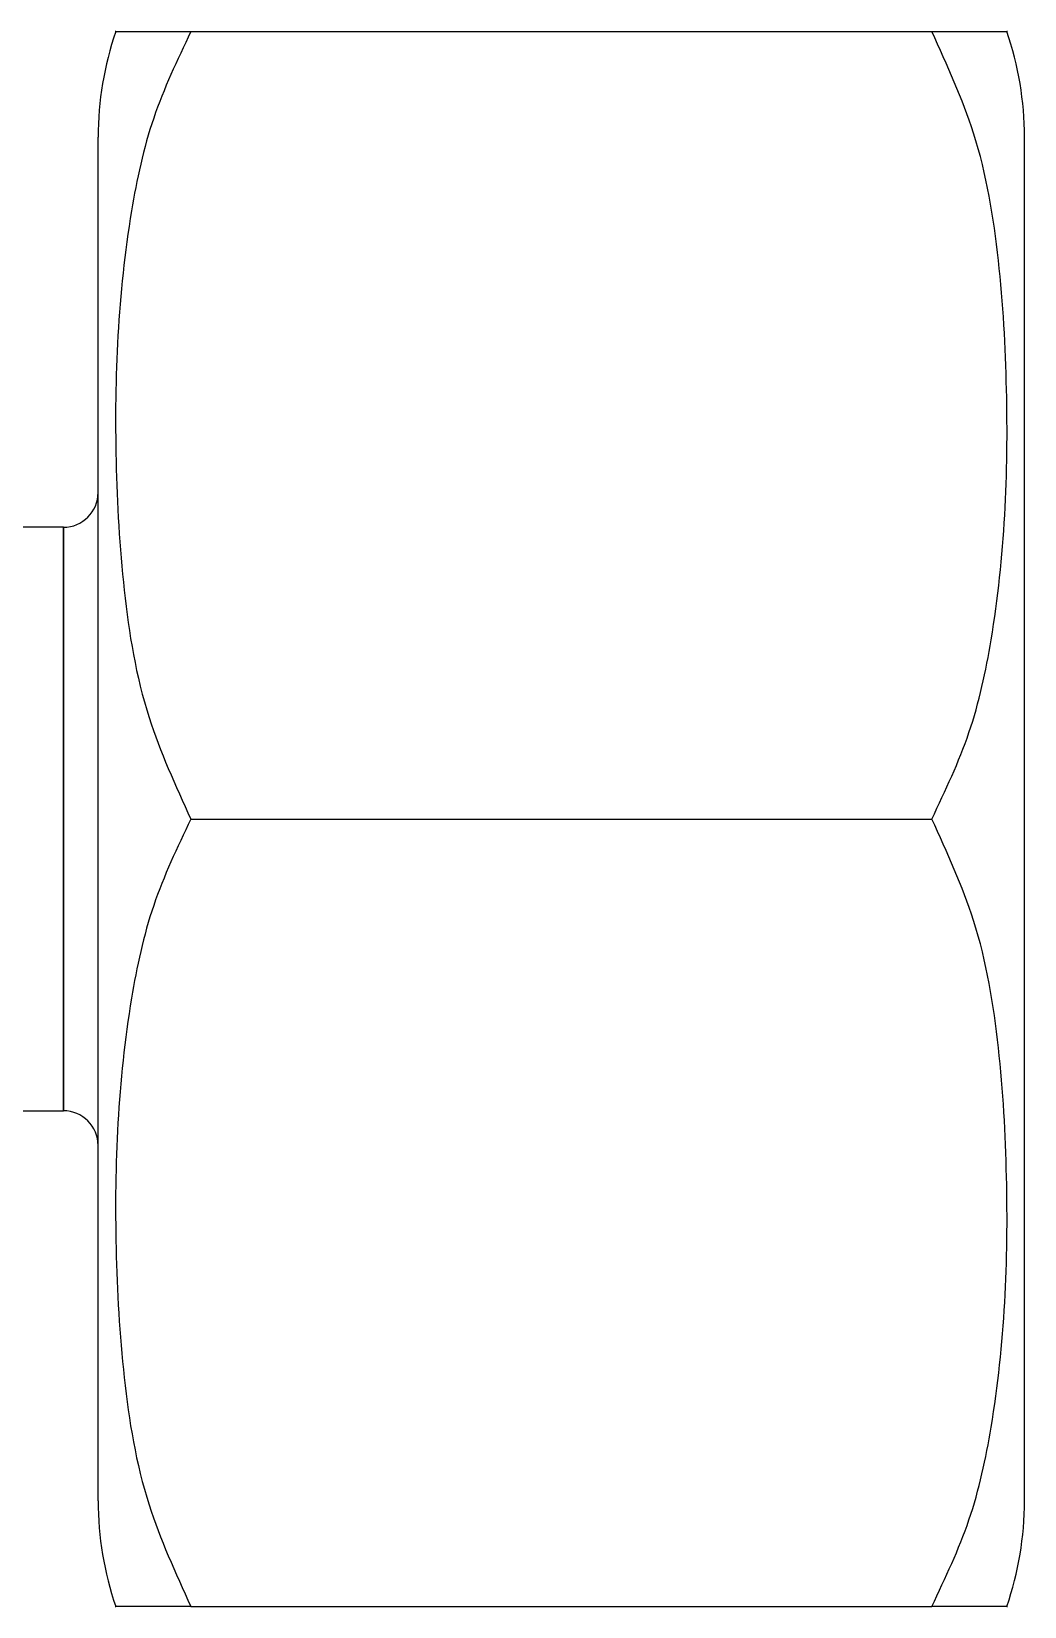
# Model space of a CAD drawing. Header units: metres. Extents: x 0 to 21025, y 0 to 14850.
# Drawn here: x 2350.13 to 2371.56, y 13167.68 to 13201.68 of the extents above; entities that cross this region are included whole.
import ezdxf

# ---------------------------------------------------------------- set-up
doc = ezdxf.new("R2010")
doc.units = ezdxf.units.M
doc.header["$LTSCALE"] = 25
doc.linetypes.add('HIDDEN2', pattern=[4.7625, 3.175, -1.5875])
doc.layers.add('SL4', color=4, linetype='Continuous')
doc.layers.add('ST1', color=7, linetype='HIDDEN2')

msp = doc.modelspace()

# ---------------------------------------------------------------- linework, layer by layer
at = {"layer": 'SL4'}
for p, q in [((2353.564, 13201.681), (2369.564, 13201.681)), ((2351.564, 13169.959), (2351.564, 13199.404)), ((2371.564, 13169.959), (2371.564, 13199.404)), ((2350.814, 13190.981), (2349.564, 13190.981)), ((2350.814, 13184.681), (2350.814, 13190.981)), ((2350.814, 13178.381), (2350.814, 13184.681)), ((2353.564, 13184.681), (2369.564, 13184.681)), ((2349.564, 13178.381), (2350.814, 13178.381)), ((2353.564, 13167.681), (2369.564, 13167.681))]:
    msp.add_line(p, q, dxfattribs=at)
for centre, radius, start, end in [((2358.585, 13199.404), 7.021, 161.0673, 180), ((2364.543, 13199.404), 7.021, 0, 18.9585), ((2350.814, 13191.731), 0.75, 270, 0), ((2350.814, 13177.631), 0.75, 0, 90), ((2358.585, 13169.959), 7.021, 180, 198.9585), ((2364.543, 13169.959), 7.021, 341.0673, 0)]:
    msp.add_arc(centre, radius, start, end, dxfattribs=at)
for points, knots in [([(2351.944, 13201.681), (2351.944, 13201.681), (2351.9, 13201.681), (2352.043, 13201.681), (2352.455, 13201.681), (2353.127, 13201.681), (2353.55, 13201.681), (2353.564, 13201.681)], [0, 0, 0, 0, 0.0000273, 0.3528362, 0.7093383, 0.9906291, 1, 1, 1, 1]), ([(2353.564, 13201.681), (2353.272, 13201.066), (2352.68, 13199.819), (2352.208, 13197.597), (2351.947, 13195.12), (2351.923, 13192.38), (2352.077, 13189.622), (2352.505, 13186.993), (2353.233, 13185.404), (2353.564, 13184.681)], [0, 0, 0, 0, 0.114678, 0.232485, 0.388423, 0.5445, 0.705441, 0.865997, 1, 1, 1, 1]), ([(2369.564, 13184.681), (2369.856, 13185.296), (2370.449, 13186.544), (2370.92, 13188.765), (2371.182, 13191.242), (2371.205, 13193.982), (2371.051, 13196.74), (2370.623, 13199.37), (2369.895, 13200.958), (2369.564, 13201.681)], [0, 0, 0, 0, 0.114678, 0.232485, 0.388423, 0.5445, 0.705441, 0.865997, 1, 1, 1, 1]), ([(2369.564, 13201.681), (2369.953, 13201.681), (2370.744, 13201.681), (2371.08, 13201.681), (2371.228, 13201.681), (2371.184, 13201.681), (2371.184, 13201.681)], [0, 0, 0, 0, 0.323914, 0.659619, 0.999695, 1, 1, 1, 1]), ([(2353.564, 13184.681), (2353.272, 13184.066), (2352.68, 13182.819), (2352.208, 13180.597), (2351.947, 13178.12), (2351.923, 13175.38), (2352.077, 13172.622), (2352.505, 13169.993), (2353.233, 13168.404), (2353.564, 13167.681)], [0, 0, 0, 0, 0.114678, 0.232485, 0.388423, 0.5445, 0.705441, 0.865997, 1, 1, 1, 1]), ([(2369.564, 13167.681), (2369.856, 13168.296), (2370.449, 13169.544), (2370.92, 13171.765), (2371.182, 13174.242), (2371.205, 13176.982), (2371.051, 13179.74), (2370.623, 13182.37), (2369.895, 13183.958), (2369.564, 13184.681)], [0, 0, 0, 0, 0.114678, 0.232485, 0.388423, 0.5445, 0.705441, 0.865997, 1, 1, 1, 1]), ([(2353.564, 13167.681), (2353.176, 13167.681), (2352.384, 13167.681), (2352.049, 13167.681), (2351.9, 13167.681), (2351.944, 13167.681), (2351.944, 13167.681)], [0, 0, 0, 0, 0.323914, 0.659619, 0.999695, 1, 1, 1, 1]), ([(2371.184, 13167.681), (2371.184, 13167.681), (2371.228, 13167.681), (2371.086, 13167.681), (2370.674, 13167.681), (2370.001, 13167.681), (2369.578, 13167.681), (2369.564, 13167.681)], [0, 0, 0, 0, 0.000027, 0.352836, 0.709338, 0.990629, 1, 1, 1, 1])]:
    msp.add_open_spline(points, degree=3, knots=knots, dxfattribs=at)
at = {"layer": 'ST1'}
for p, q in [((2350.814, 13190.981), (2350.814, 13178.381)), ((2350.814, 13190.935), (2350.814, 13178.427))]:
    msp.add_line(p, q, dxfattribs=at)

doc.saveas('drawing.dxf')
